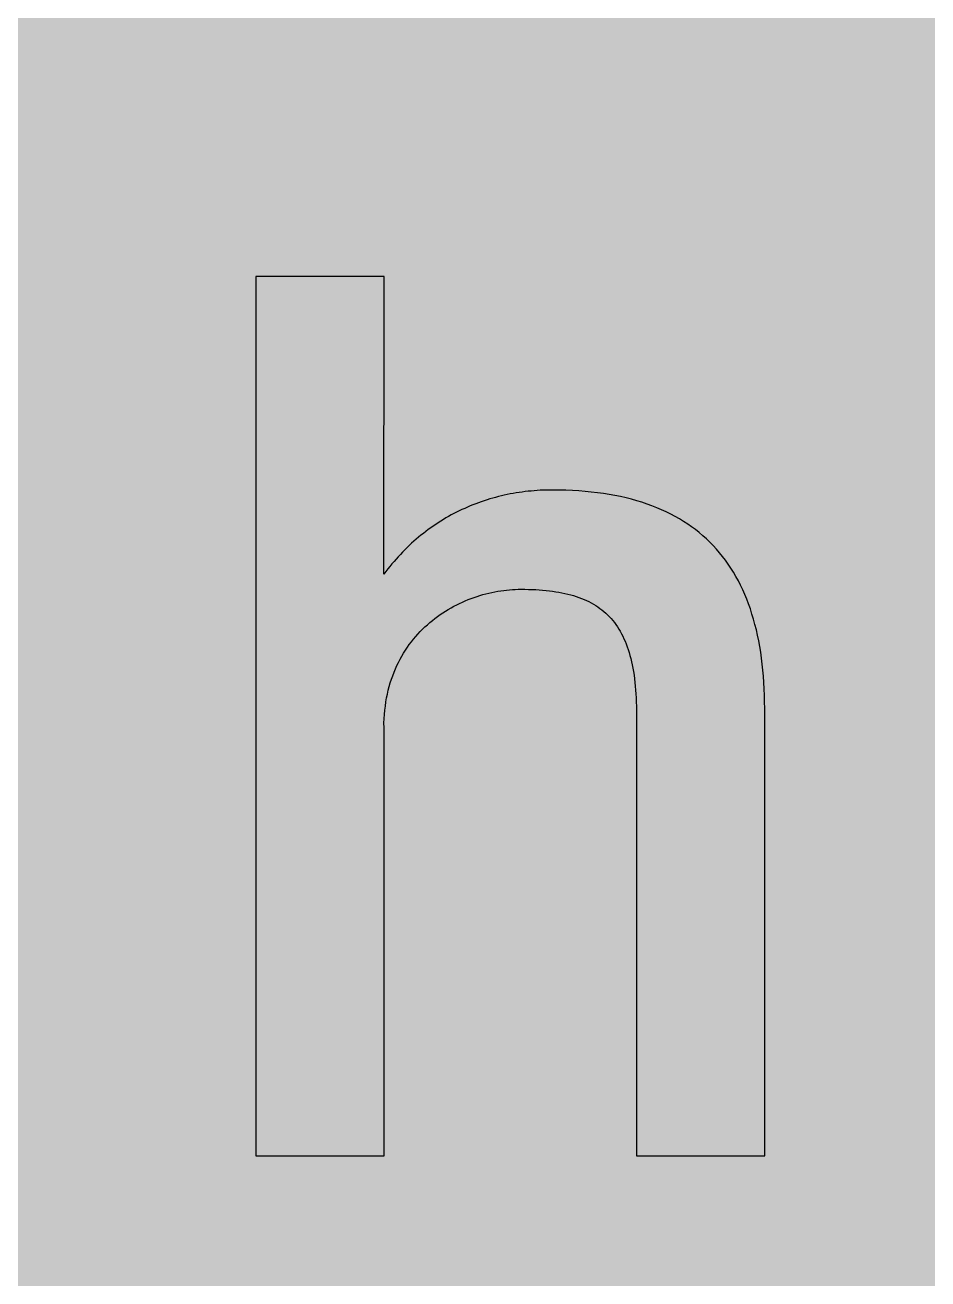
# Model space of a CAD drawing. Header units: millimetres. Extents: x 0 to 212, y 0 to 254.
# Drawn here: x 128.79 to 154.14, y 91.85 to 127.05 of the extents above; entities that cross this region are included whole.
import ezdxf

# ---------------------------------------------------------------- set-up
doc = ezdxf.new("R2010")
doc.units = ezdxf.units.MM

msp = doc.modelspace()

# ---------------------------------------------------------------- hatches: boundary and pattern name
for color, points in [(254, [(14.1633, 0.0536), (13.9878, 0.0533), (13.8125, 0.0559), (13.6373, 0.061), (13.462, 0.0686), (13.2893, 0.0787), (13.114, 0.0914), (12.9413, 0.1041), (12.7686, 0.1219), (12.5959, 0.1397), (12.4231, 0.16), (12.2504, 0.1829), (12.0777, 0.2057), (11.9075, 0.2337), (11.7373, 0.2616), (11.5672, 0.2921), (11.397, 0.3251), (11.2268, 0.3607), (11.0592, 0.3988), (10.8915, 0.4369), (10.7239, 0.4775), (10.5562, 0.5207), (10.3886, 0.5664), (10.2235, 0.6121), (10.0584, 0.6629), (9.8933, 0.7137), (9.7307, 0.7671), (9.5682, 0.8204), (9.4056, 0.8788), (9.2431, 0.9373), (9.083, 0.9982), (8.923, 1.0617), (8.763, 1.1252), (8.6055, 1.1938), (8.4455, 1.2624), (8.2906, 1.331), (8.1331, 1.4046), (7.9781, 1.4783), (7.8232, 1.5545), (7.6708, 1.6332), (7.5184, 1.7145), (7.366, 1.7958), (7.2161, 1.8796), (7.0663, 1.966), (6.919, 2.0523), (6.7716, 2.1438), (6.6243, 2.2352), (6.4795, 2.3266), (6.3348, 2.4232), (6.19, 2.5197), (6.0477, 2.6187), (5.908, 2.7178), (5.7683, 2.8194), (5.6286, 2.9235), (5.4915, 3.0302), (5.3543, 3.1369), (5.2197, 3.2461), (5.0851, 3.3579), (4.953, 3.4722), (4.8209, 3.5865), (4.6914, 3.7033), (4.5644, 3.8202), (4.4348, 3.9395), (4.3104, 4.0615), (4.1859, 4.1859), (4.0615, 4.3104), (3.9395, 4.4348), (3.8202, 4.5618), (3.7033, 4.6914), (3.5865, 4.8209), (3.4722, 4.953), (3.3579, 5.0851), (3.2487, 5.2197), (3.1369, 5.3543), (3.0302, 5.4915), (2.9235, 5.6286), (2.8194, 5.7683), (2.7178, 5.908), (2.6187, 6.0477), (2.5197, 6.19), (2.4232, 6.3348), (2.3266, 6.477), (2.2352, 6.6243), (2.1438, 6.7691), (2.0523, 6.9164), (1.966, 7.0663), (1.8796, 7.2161), (1.7958, 7.366), (1.7145, 7.5184), (1.6332, 7.6708), (1.5545, 7.8232), (1.4783, 7.9781), (1.4046, 8.1331), (1.331, 8.2906), (1.2598, 8.4455), (1.1913, 8.603), (1.1252, 8.763), (1.0592, 8.923), (0.9982, 9.083), (0.9373, 9.2431), (0.8763, 9.4056), (0.8204, 9.5682), (0.7645, 9.7307), (0.7112, 9.8933), (0.6604, 10.0584), (0.6121, 10.2235), (0.5639, 10.3911), (0.5207, 10.5562), (0.4775, 10.7239), (0.4343, 10.8915), (0.3962, 11.0592), (0.3607, 11.2268), (0.3251, 11.397), (0.2921, 11.5672), (0.2616, 11.7373), (0.2311, 11.9075), (0.2057, 12.0802), (0.1803, 12.2504), (0.1575, 12.4231), (0.1372, 12.5959), (0.1194, 12.7686), (0.1041, 12.9413), (0.0889, 13.1166), (0.0787, 13.2893), (0.0686, 13.4645), (0.061, 13.6373), (0.0559, 13.8125), (0.0508, 13.9878), (0.0508, 14.163), (0.0522, 239.9425), (0.0508, 240.1164), (0.0559, 240.2916), (0.061, 240.4669), (0.0686, 240.6396), (0.0787, 240.8149), (0.0889, 240.9876), (0.1041, 241.1628), (0.1194, 241.3356), (0.1372, 241.5083), (0.1575, 241.681), (0.1803, 241.8537), (0.2057, 242.0239), (0.2311, 242.1966), (0.2616, 242.3668), (0.2921, 242.537), (0.3251, 242.7072), (0.3607, 242.8748), (0.3962, 243.045), (0.4343, 243.2126), (0.4775, 243.3803), (0.5207, 243.5479), (0.5639, 243.713), (0.6121, 243.8781), (0.6604, 244.0432), (0.7112, 244.2083), (0.7645, 244.3734), (0.8204, 244.536), (0.8763, 244.6985), (0.9373, 244.8611), (0.9982, 245.0211), (1.0592, 245.1811), (1.1252, 245.3411), (1.1913, 245.4986), (1.2598, 245.6561), (1.331, 245.8136), (1.4046, 245.9685), (1.4783, 246.126), (1.5545, 246.2784), (1.6332, 246.4333), (1.7145, 246.5857), (1.7958, 246.7356), (1.8796, 246.888), (1.966, 247.0379), (2.0523, 247.1852), (2.1438, 247.3325), (2.2352, 247.4798), (2.3266, 247.6246), (2.4232, 247.7694), (2.5197, 247.9116), (2.6187, 248.0539), (2.7178, 248.1961), (2.8194, 248.3358), (2.9235, 248.4755), (3.0302, 248.6127), (3.1369, 248.7473), (3.2487, 248.8844), (3.3579, 249.0165), (3.4722, 249.1486), (3.5865, 249.2807), (3.7033, 249.4102), (3.8202, 249.5398), (3.9395, 249.6668), (4.0615, 249.7938), (4.1859, 249.9182), (4.3104, 250.0401), (4.4348, 250.1621), (4.5644, 250.284), (4.6914, 250.4008), (4.8209, 250.5177), (4.953, 250.632), (5.0851, 250.7437), (5.2197, 250.8555), (5.3543, 250.9647), (5.4915, 251.0739), (5.6286, 251.1781), (5.7683, 251.2822), (5.908, 251.3838), (6.0477, 251.4854), (6.19, 251.5845), (6.3348, 251.681), (6.4795, 251.775), (6.6243, 251.8689), (6.7716, 251.9604), (6.919, 252.0493), (7.0663, 252.1382), (7.2161, 252.2245), (7.366, 252.3084), (7.5184, 252.3896), (7.6708, 252.4709), (7.8232, 252.5471), (7.9781, 252.6233), (8.1331, 252.6995), (8.2906, 252.7706), (8.4455, 252.8418), (8.6055, 252.9103), (8.763, 252.9789), (8.923, 253.0424), (9.083, 253.1059), (9.2431, 253.1669), (9.4056, 253.2253), (9.5682, 253.2837), (9.7307, 253.3371), (9.8933, 253.3904), (10.0584, 253.4412), (10.2235, 253.492), (10.3886, 253.5377), (10.5562, 253.5834), (10.7239, 253.6266), (10.8915, 253.6673), (11.0592, 253.7079), (11.2268, 253.7435), (11.397, 253.779), (11.5672, 253.812), (11.7373, 253.8425), (11.9075, 253.8705), (12.0777, 253.8984), (12.2504, 253.9213), (12.4231, 253.9441), (12.5959, 253.9644), (12.7686, 253.9822), (12.9413, 254), (13.114, 254.0127), (13.2893, 254.0254), (13.462, 254.0356), (13.6373, 254.0432), (13.8125, 254.0483), (13.9878, 254.0508), (14.163, 254.0533), (197.6078, 254.0536), (197.7822, 254.0508), (197.9574, 254.0483), (198.1327, 254.0432), (198.3054, 254.0356), (198.4807, 254.0254), (198.6534, 254.0127), (198.8287, 254), (199.0014, 253.9822), (199.1741, 253.9644), (199.3468, 253.9441), (199.5195, 253.9213), (199.6897, 253.8984), (199.8624, 253.8705), (200.0326, 253.8425), (200.2028, 253.812), (200.373, 253.779), (200.5432, 253.7435), (200.7108, 253.7079), (200.8784, 253.6673), (201.0461, 253.6266), (201.2137, 253.5834), (201.3788, 253.5377), (201.5465, 253.492), (201.7116, 253.4412), (201.8767, 253.3904), (202.0392, 253.3371), (202.2018, 253.2837), (202.3643, 253.2253), (202.5269, 253.1669), (202.6869, 253.1059), (202.8469, 253.0424), (203.007, 252.9789), (203.167, 252.9103), (203.3245, 252.8418), (203.4794, 252.7706), (203.6369, 252.6995), (203.7918, 252.6233), (203.9468, 252.5471), (204.0992, 252.4709), (204.2516, 252.3896), (204.404, 252.3084), (204.5538, 252.2245), (204.7037, 252.1382), (204.8535, 252.0493), (205.0009, 251.9604), (205.1456, 251.8689), (205.293, 251.775), (205.4352, 251.681), (205.58, 251.5845), (205.7222, 251.4854), (205.8619, 251.3838), (206.0016, 251.2822), (206.1413, 251.1781), (206.2785, 251.0739), (206.4156, 250.9647), (206.5503, 250.8555), (206.6849, 250.7437), (206.817, 250.632), (206.949, 250.5177), (207.0786, 250.4008), (207.2081, 250.284), (207.3351, 250.1621), (207.4596, 250.0401), (207.584, 249.9182), (207.7085, 249.7938), (207.8304, 249.6668), (207.9498, 249.5398), (208.0666, 249.4102), (208.1835, 249.2807), (208.2978, 249.1486), (208.4121, 249.0165), (208.5238, 248.8844), (208.6331, 248.7473), (208.7397, 248.6127), (208.8464, 248.4755), (208.9506, 248.3358), (209.0522, 248.1961), (209.1512, 248.0539), (209.2503, 247.9116), (209.3468, 247.7694), (209.4433, 247.6246), (209.5348, 247.4798), (209.6262, 247.3325), (209.7176, 247.1852), (209.804, 247.0379), (209.8904, 246.888), (209.9742, 246.7356), (210.0555, 246.5857), (210.1367, 246.4333), (210.2155, 246.2784), (210.2917, 246.126), (210.3653, 245.9685), (210.439, 245.8136), (210.5076, 245.6561), (210.5762, 245.4986), (210.6447, 245.3411), (210.7082, 245.1811), (210.7717, 245.0211), (210.8327, 244.8611), (210.8911, 244.6985), (210.9495, 244.536), (211.0029, 244.3734), (211.0562, 244.2083), (211.107, 244.0432), (211.1578, 243.8781), (211.2035, 243.713), (211.2493, 243.5479), (211.2924, 243.3803), (211.3331, 243.2126), (211.3712, 243.045), (211.4093, 242.8748), (211.4448, 242.7072), (211.4779, 242.537), (211.5083, 242.3668), (211.5363, 242.1966), (211.5642, 242.0239), (211.5871, 241.8537), (211.6099, 241.681), (211.6303, 241.5083), (211.648, 241.3356), (211.6658, 241.1628), (211.6785, 240.9876), (211.6912, 240.8149), (211.7014, 240.6396), (211.709, 240.4669), (211.7141, 240.2916), (211.7166, 240.1164), (211.7166, 239.9411), (211.7189, 14.1647), (211.7166, 13.9878), (211.7141, 13.8125), (211.709, 13.6373), (211.7014, 13.4645), (211.6912, 13.2893), (211.6785, 13.1166), (211.6658, 12.9413), (211.648, 12.7686), (211.6303, 12.5959), (211.6099, 12.4231), (211.5871, 12.2504), (211.5642, 12.0802), (211.5363, 11.9075), (211.5083, 11.7373), (211.4779, 11.5672), (211.4448, 11.397), (211.4093, 11.2268), (211.3712, 11.0592), (211.3331, 10.8915), (211.2924, 10.7239), (211.2493, 10.5562), (211.2035, 10.3911), (211.1578, 10.2235), (211.107, 10.0584), (211.0562, 9.8933), (211.0029, 9.7307), (210.9495, 9.5682), (210.8911, 9.4056), (210.8327, 9.2431), (210.7717, 9.083), (210.7082, 8.923), (210.6447, 8.763), (210.5762, 8.603), (210.5076, 8.4455), (210.439, 8.2906), (210.3653, 8.1331), (210.2917, 7.9781), (210.2155, 7.8232), (210.1367, 7.6708), (210.0555, 7.5184), (209.9742, 7.366), (209.8904, 7.2161), (209.804, 7.0663), (209.7176, 6.9164), (209.6262, 6.7691), (209.5348, 6.6243), (209.4433, 6.477), (209.3468, 6.3348), (209.2503, 6.19), (209.1512, 6.0477), (209.0522, 5.908), (208.9506, 5.7683), (208.8464, 5.6286), (208.7397, 5.4915), (208.6331, 5.3543), (208.5238, 5.2197), (208.4121, 5.0851), (208.2978, 4.953), (208.1835, 4.8209), (208.0666, 4.6914), (207.9498, 4.5618), (207.8304, 4.4348), (207.7085, 4.3104), (207.584, 4.1859), (207.4596, 4.0615), (207.3351, 3.9395), (207.2081, 3.8202), (207.0786, 3.7033), (206.949, 3.5865), (206.817, 3.4722), (206.6849, 3.3579), (206.5503, 3.2461), (206.4156, 3.1369), (206.2785, 3.0302), (206.1413, 2.9235), (206.0016, 2.8194), (205.8619, 2.7178), (205.7222, 2.6187), (205.58, 2.5197), (205.4352, 2.4232), (205.293, 2.3266), (205.1456, 2.2352), (205.0009, 2.1438), (204.8535, 2.0523), (204.7037, 1.966), (204.5538, 1.8796), (204.404, 1.7958), (204.2516, 1.7145), (204.0992, 1.6332), (203.9468, 1.5545), (203.7918, 1.4783), (203.6369, 1.4046), (203.4794, 1.331), (203.3245, 1.2624), (203.167, 1.1938), (203.007, 1.1252), (202.8469, 1.0617), (202.6869, 0.9982), (202.5269, 0.9373), (202.3643, 0.8788), (202.2018, 0.8204), (202.0392, 0.7671), (201.8767, 0.7137), (201.7116, 0.6629), (201.5465, 0.6121), (201.3788, 0.5664), (201.2137, 0.5207), (201.0461, 0.4775), (200.8784, 0.4369), (200.7108, 0.3988), (200.5432, 0.3607), (200.373, 0.3251), (200.2028, 0.2921), (200.0326, 0.2616), (199.8624, 0.2337), (199.6897, 0.2057), (199.5195, 0.1829), (199.3468, 0.16), (199.1741, 0.1397), (199.0014, 0.1219), (198.8287, 0.1041), (198.6534, 0.0914), (198.4807, 0.0787), (198.3054, 0.0686), (198.1327, 0.061), (197.9574, 0.0559), (197.7822, 0.0533), (197.6069, 0.0533)]), (59, [(138.8703, 95.3036), (138.8703, 107.3323), (138.8694, 107.4547), (138.8745, 107.5792), (138.8821, 107.6985), (138.8948, 107.8154), (138.9075, 107.9322), (138.9228, 108.0465), (138.9431, 108.1583), (138.9659, 108.2675), (138.9888, 108.3742), (139.0167, 108.4809), (139.0472, 108.585), (139.0777, 108.6841), (139.1133, 108.7831), (139.1514, 108.8822), (139.1895, 108.9762), (139.2326, 109.0676), (139.2758, 109.159), (139.3215, 109.2479), (139.3698, 109.3343), (139.4206, 109.4207), (139.4714, 109.5019), (139.5273, 109.5832), (139.5806, 109.662), (139.639, 109.7382), (139.7, 109.8118), (139.761, 109.8855), (139.8219, 109.9541), (139.8854, 110.0226), (139.9515, 110.0887), (140.02, 110.1547), (140.0886, 110.2157), (140.1572, 110.2766), (140.2283, 110.3351), (140.2994, 110.3909), (140.3731, 110.4468), (140.4468, 110.5002), (140.523, 110.551), (140.5992, 110.5992), (140.6754, 110.6449), (140.7541, 110.6907), (140.8328, 110.7338), (140.9116, 110.7745), (140.9929, 110.8151), (141.0716, 110.8507), (141.1529, 110.8862), (141.2367, 110.9218), (141.318, 110.9523), (141.3993, 110.9828), (141.4831, 111.0107), (141.5644, 111.0361), (141.6482, 111.0615), (141.732, 111.0844), (141.8158, 111.1047), (141.8971, 111.1225), (141.9809, 111.1402), (142.0647, 111.1555), (142.146, 111.1682), (142.2298, 111.1809), (142.3111, 111.1885), (142.3924, 111.1987), (142.4737, 111.2037), (142.555, 111.2088), (142.6362, 111.2114), (142.715, 111.2114), (142.8217, 111.2114), (142.9258, 111.2088), (143.0299, 111.2063), (143.129, 111.2012), (143.2281, 111.1961), (143.3246, 111.1885), (143.4211, 111.1783), (143.5125, 111.1682), (143.604, 111.158), (143.6929, 111.1428), (143.7818, 111.1301), (143.8656, 111.1123), (143.9494, 111.0945), (144.0307, 111.0767), (144.112, 111.0539), (144.1907, 111.0336), (144.2669, 111.0082), (144.3406, 110.9828), (144.4142, 110.9548), (144.4854, 110.9269), (144.5539, 110.8964), (144.62, 110.8634), (144.686, 110.8278), (144.7495, 110.7923), (144.813, 110.7542), (144.8714, 110.7161), (144.9299, 110.6754), (144.9883, 110.6322), (145.0416, 110.5865), (145.095, 110.5383), (145.1483, 110.49), (145.1966, 110.4392), (145.2474, 110.3884), (145.2931, 110.3325), (145.3388, 110.2766), (145.382, 110.2182), (145.4226, 110.1573), (145.4633, 110.0938), (145.5014, 110.0303), (145.5395, 109.9617), (145.5725, 109.8931), (145.608, 109.822), (145.6385, 109.7509), (145.669, 109.6747), (145.6995, 109.5959), (145.7249, 109.5172), (145.7528, 109.4359), (145.7757, 109.3521), (145.7985, 109.2657), (145.8189, 109.1768), (145.8392, 109.0854), (145.857, 108.9914), (145.8747, 108.8974), (145.89, 108.7984), (145.9027, 108.6968), (145.9154, 108.5952), (145.9255, 108.491), (145.9357, 108.3818), (145.9433, 108.2726), (145.9484, 108.1583), (145.9535, 108.044), (145.9586, 107.9271), (145.9611, 107.8078), (145.9611, 107.6833), (145.9618, 95.3036), (149.5598, 95.3036), (149.5598, 107.8615), (149.5577, 108.0465), (149.5527, 108.2319), (149.545, 108.4123), (149.5374, 108.5926), (149.5247, 108.7679), (149.5095, 108.9406), (149.4917, 109.1108), (149.4714, 109.2784), (149.446, 109.4435), (149.4206, 109.6061), (149.3901, 109.7636), (149.3596, 109.921), (149.3241, 110.0734), (149.286, 110.2233), (149.2453, 110.3706), (149.2021, 110.5154), (149.1564, 110.6576), (149.1082, 110.7973), (149.0548, 110.932), (148.9989, 111.0666), (148.9431, 111.1961), (148.8821, 111.3231), (148.8186, 111.4476), (148.75, 111.5695), (148.6814, 111.6889), (148.6103, 111.8057), (148.5341, 111.9175), (148.4554, 112.0267), (148.3741, 112.1334), (148.2903, 112.2375), (148.2014, 112.3391), (148.1125, 112.4382), (148.0185, 112.5322), (147.922, 112.6261), (147.8229, 112.715), (147.7213, 112.8014), (147.6146, 112.8852), (147.508, 112.964), (147.3962, 113.0427), (147.2819, 113.1164), (147.1651, 113.1875), (147.0431, 113.2561), (146.9187, 113.3221), (146.7917, 113.3856), (146.6621, 113.444), (146.5301, 113.4999), (146.3929, 113.5532), (146.2557, 113.604), (146.1135, 113.6523), (145.9662, 113.6955), (145.8189, 113.7387), (145.6665, 113.7768), (145.5115, 113.8123), (145.354, 113.8428), (145.1915, 113.8733), (145.0289, 113.8987), (144.8613, 113.9215), (144.6886, 113.9419), (144.5158, 113.9596), (144.338, 113.9723), (144.1577, 113.985), (143.9748, 113.9927), (143.7869, 113.9977), (143.5964, 113.9977), (143.5125, 113.9977), (143.4262, 113.9952), (143.3398, 113.9927), (143.2535, 113.9901), (143.1696, 113.985), (143.0858, 113.9774), (142.9995, 113.9698), (142.9156, 113.9622), (142.8318, 113.952), (142.748, 113.9419), (142.6642, 113.9292), (142.5804, 113.9165), (142.4965, 113.9012), (142.4127, 113.886), (142.3314, 113.8707), (142.2476, 113.853), (142.1663, 113.8326), (142.0851, 113.8123), (142.0038, 113.792), (141.9225, 113.7691), (141.8412, 113.7463), (141.7625, 113.7209), (141.6812, 113.6955), (141.6025, 113.6701), (141.5237, 113.6396), (141.445, 113.6117), (141.3662, 113.5812), (141.2875, 113.5507), (141.2113, 113.5177), (141.1351, 113.4821), (141.0589, 113.4491), (140.9827, 113.411), (140.9065, 113.3754), (140.8328, 113.3348), (140.7566, 113.2967), (140.683, 113.2561), (140.6093, 113.2129), (140.5382, 113.1697), (140.4645, 113.1265), (140.3934, 113.0808), (140.3223, 113.0325), (140.2512, 112.9843), (140.1826, 112.936), (140.1115, 112.8852), (140.0429, 112.8344), (139.9743, 112.7811), (139.9083, 112.7277), (139.8422, 112.6744), (139.7762, 112.6185), (139.7102, 112.5601), (139.6441, 112.5017), (139.5806, 112.4433), (139.5171, 112.3823), (139.4536, 112.3188), (139.3927, 112.2553), (139.3317, 112.1918), (139.2707, 112.1258), (139.2098, 112.0597), (139.1514, 111.9911), (139.0929, 111.9226), (139.0371, 111.8514), (138.9786, 111.7803), (138.9228, 111.7092), (138.8694, 111.6355), (138.8703, 119.9966), (135.2723, 119.9966), (135.2723, 95.3036)])]:
    msp.add_hatch(color=color).paths.add_polyline_path(points)

# ---------------------------------------------------------------- linework, layer by layer
at = {"color": 59}
msp.add_lwpolyline([(138.8703, 95.3036), (138.8703, 107.3323), (138.8694, 107.4547), (138.8745, 107.5792), (138.8821, 107.6985), (138.8948, 107.8154), (138.9075, 107.9322), (138.9228, 108.0465), (138.9431, 108.1583), (138.9659, 108.2675), (138.9888, 108.3742), (139.0167, 108.4809), (139.0472, 108.585), (139.0777, 108.6841), (139.1133, 108.7831), (139.1514, 108.8822), (139.1895, 108.9762), (139.2326, 109.0676), (139.2758, 109.159), (139.3215, 109.2479), (139.3698, 109.3343), (139.4206, 109.4207), (139.4714, 109.5019), (139.5273, 109.5832), (139.5806, 109.662), (139.639, 109.7382), (139.7, 109.8118), (139.761, 109.8855), (139.8219, 109.9541), (139.8854, 110.0226), (139.9515, 110.0887), (140.02, 110.1547), (140.0886, 110.2157), (140.1572, 110.2766), (140.2283, 110.3351), (140.2994, 110.3909), (140.3731, 110.4468), (140.4468, 110.5002), (140.523, 110.551), (140.5992, 110.5992), (140.6754, 110.6449), (140.7541, 110.6907), (140.8328, 110.7338), (140.9116, 110.7745), (140.9929, 110.8151), (141.0716, 110.8507), (141.1529, 110.8862), (141.2367, 110.9218), (141.318, 110.9523), (141.3993, 110.9828), (141.4831, 111.0107), (141.5644, 111.0361), (141.6482, 111.0615), (141.732, 111.0844), (141.8158, 111.1047), (141.8971, 111.1225), (141.9809, 111.1402), (142.0647, 111.1555), (142.146, 111.1682), (142.2298, 111.1809), (142.3111, 111.1885), (142.3924, 111.1987), (142.4737, 111.2037), (142.555, 111.2088), (142.6362, 111.2114), (142.715, 111.2114), (142.8217, 111.2114), (142.9258, 111.2088), (143.0299, 111.2063), (143.129, 111.2012), (143.2281, 111.1961), (143.3246, 111.1885), (143.4211, 111.1783), (143.5125, 111.1682), (143.604, 111.158), (143.6929, 111.1428), (143.7818, 111.1301), (143.8656, 111.1123), (143.9494, 111.0945), (144.0307, 111.0767), (144.112, 111.0539), (144.1907, 111.0336), (144.2669, 111.0082), (144.3406, 110.9828), (144.4142, 110.9548), (144.4854, 110.9269), (144.5539, 110.8964), (144.62, 110.8634), (144.686, 110.8278), (144.7495, 110.7923), (144.813, 110.7542), (144.8714, 110.7161), (144.9299, 110.6754), (144.9883, 110.6322), (145.0416, 110.5865), (145.095, 110.5383), (145.1483, 110.49), (145.1966, 110.4392), (145.2474, 110.3884), (145.2931, 110.3325), (145.3388, 110.2766), (145.382, 110.2182), (145.4226, 110.1573), (145.4633, 110.0938), (145.5014, 110.0303), (145.5395, 109.9617), (145.5725, 109.8931), (145.608, 109.822), (145.6385, 109.7509), (145.669, 109.6747), (145.6995, 109.5959), (145.7249, 109.5172), (145.7528, 109.4359), (145.7757, 109.3521), (145.7985, 109.2657), (145.8189, 109.1768), (145.8392, 109.0854), (145.857, 108.9914), (145.8747, 108.8974), (145.89, 108.7984), (145.9027, 108.6968), (145.9154, 108.5952), (145.9255, 108.491), (145.9357, 108.3818), (145.9433, 108.2726), (145.9484, 108.1583), (145.9535, 108.044), (145.9586, 107.9271), (145.9611, 107.8078), (145.9611, 107.6833), (145.9618, 95.3036), (149.5598, 95.3036), (149.5598, 107.8615), (149.5577, 108.0465), (149.5527, 108.2319), (149.545, 108.4123), (149.5374, 108.5926), (149.5247, 108.7679), (149.5095, 108.9406), (149.4917, 109.1108), (149.4714, 109.2784), (149.446, 109.4435), (149.4206, 109.6061), (149.3901, 109.7636), (149.3596, 109.921), (149.3241, 110.0734), (149.286, 110.2233), (149.2453, 110.3706), (149.2021, 110.5154), (149.1564, 110.6576), (149.1082, 110.7973), (149.0548, 110.932), (148.9989, 111.0666), (148.9431, 111.1961), (148.8821, 111.3231), (148.8186, 111.4476), (148.75, 111.5695), (148.6814, 111.6889), (148.6103, 111.8057), (148.5341, 111.9175), (148.4554, 112.0267), (148.3741, 112.1334), (148.2903, 112.2375), (148.2014, 112.3391), (148.1125, 112.4382), (148.0185, 112.5322), (147.922, 112.6261), (147.8229, 112.715), (147.7213, 112.8014), (147.6146, 112.8852), (147.508, 112.964), (147.3962, 113.0427), (147.2819, 113.1164), (147.1651, 113.1875), (147.0431, 113.2561), (146.9187, 113.3221), (146.7917, 113.3856), (146.6621, 113.444), (146.5301, 113.4999), (146.3929, 113.5532), (146.2557, 113.604), (146.1135, 113.6523), (145.9662, 113.6955), (145.8189, 113.7387), (145.6665, 113.7768), (145.5115, 113.8123), (145.354, 113.8428), (145.1915, 113.8733), (145.0289, 113.8987), (144.8613, 113.9215), (144.6886, 113.9419), (144.5158, 113.9596), (144.338, 113.9723), (144.1577, 113.985), (143.9748, 113.9927), (143.7869, 113.9977), (143.5964, 113.9977), (143.5125, 113.9977), (143.4262, 113.9952), (143.3398, 113.9927), (143.2535, 113.9901), (143.1696, 113.985), (143.0858, 113.9774), (142.9995, 113.9698), (142.9156, 113.9622), (142.8318, 113.952), (142.748, 113.9419), (142.6642, 113.9292), (142.5804, 113.9165), (142.4965, 113.9012), (142.4127, 113.886), (142.3314, 113.8707), (142.2476, 113.853), (142.1663, 113.8326), (142.0851, 113.8123), (142.0038, 113.792), (141.9225, 113.7691), (141.8412, 113.7463), (141.7625, 113.7209), (141.6812, 113.6955), (141.6025, 113.6701), (141.5237, 113.6396), (141.445, 113.6117), (141.3662, 113.5812), (141.2875, 113.5507), (141.2113, 113.5177), (141.1351, 113.4821), (141.0589, 113.4491), (140.9827, 113.411), (140.9065, 113.3754), (140.8328, 113.3348), (140.7566, 113.2967), (140.683, 113.2561), (140.6093, 113.2129), (140.5382, 113.1697), (140.4645, 113.1265), (140.3934, 113.0808), (140.3223, 113.0325), (140.2512, 112.9843), (140.1826, 112.936), (140.1115, 112.8852), (140.0429, 112.8344), (139.9743, 112.7811), (139.9083, 112.7277), (139.8422, 112.6744), (139.7762, 112.6185), (139.7102, 112.5601), (139.6441, 112.5017), (139.5806, 112.4433), (139.5171, 112.3823), (139.4536, 112.3188), (139.3927, 112.2553), (139.3317, 112.1918), (139.2707, 112.1258), (139.2098, 112.0597), (139.1514, 111.9911), (139.0929, 111.9226), (139.0371, 111.8514), (138.9786, 111.7803), (138.9228, 111.7092), (138.8694, 111.6355), (138.8703, 119.9966), (135.2723, 119.9966), (135.2723, 95.3036), (138.8703, 95.3036)], dxfattribs=at)

doc.saveas('drawing.dxf')
